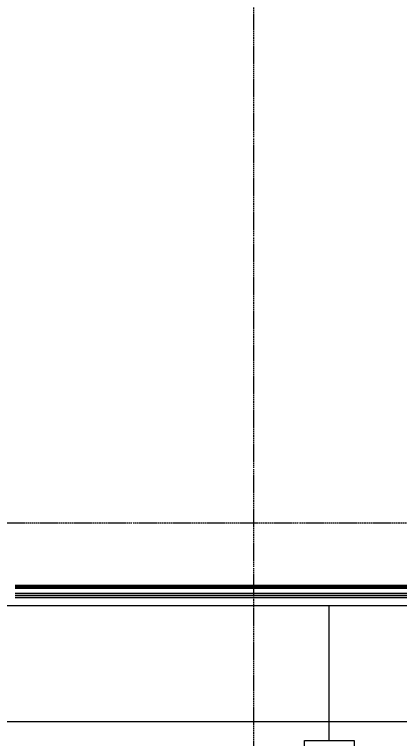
# Model space of a CAD drawing. Extents: x -1439 to 23780, y -1362 to 4476.
# Drawn here: x 13875.4 to 13992, y 279.7 to 499.1 of the extents above; entities that cross this region are included whole.
import ezdxf
from ezdxf.enums import TextEntityAlignment as Align

# ---------------------------------------------------------------- set-up
doc = ezdxf.new("R2010")
doc.units = 0
doc.header["$MEASUREMENT"] = 0
doc.linetypes.add('Audi$0$DASHDOT2', pattern=[0.5, 0.25, -0.125, 0, -0.125])
doc.layers.get('0').update_dxf_attribs({"color": 9, "lineweight": 9})
for name, color, linetype, lineweight in [('Audi$0$06D', 8, 'Continuous', 9), ('Audi$0$10', 8, 'Continuous', 9), ('Audi$0$15', 8, 'Continuous', 9), ('Audi$0$21', 8, 'Continuous', 9), ('Audi$0$22', 8, 'Continuous', 9), ('Audi$0$24', 8, 'Audi$0$DASHDOT2', 9)]:
    doc.layers.add(name, color=color, linetype=linetype, lineweight=lineweight)
doc.styles.add('Audi$0$Arial', font='arial.ttf', dxfattribs={"height": 2.5})

# ---------------------------------------------------------------- blocks, each defined once
blk = doc.blocks.new('Audi$0$0_wallno')
blk.add_lwpolyline([(-7.84, 1.5), (7.942, 1.5), (7.942, -1.5), (-7.84, -1.5)], close=True)
blk.add_lwpolyline([(7.942, 0), (16.132, 0)])
at = {"style": 'Audi$0$Arial'}
blk.add_attdef('GENISLIK', text='', height=2, dxfattribs=at).set_placement((8.442, 0), align=Align.BOTTOM_LEFT)
blk.add_attdef('DUVARNO', text='', height=2, dxfattribs=at).set_placement((0, 0), align=Align.MIDDLE_CENTER)
blk.add_attdef('YUKSEKLIK', text='', height=2, dxfattribs=at).set_placement((8.442, -0.5), align=Align.TOP_LEFT)
blk = doc.blocks.new('Audi$0$KAPI KODLARI 2. KAT')
at = {"layer": 'Audi$0$22'}
ref = blk.add_blockref('Audi$0$0_wallno', (13970.75, 239.34), dxfattribs=dict(at, xscale=5, yscale=5, zscale=5, rotation=90))
ref.add_attrib('DUVARNO', 'AUDI-GC01', dxfattribs={"layer": '0', "height": 10, "rotation": 90, "style": 'Audi$0$Arial'}).set_placement((13970.75, 239.34), align=Align.MIDDLE_CENTER)
blk = doc.blocks.new('*U536')
at = {"layer": 'Audi$0$15'}
for p, q in [((-1.47, -18.95), (-170.3, -18.95)), ((-1.47, -19.35), (-170.3, -19.35)), ((-1.47, -19.42), (-170.3, -19.42)), ((-1.47, -19.82), (-170.3, -19.82)), ((-1.47, -21.42), (-170.3, -21.42)), ((-1.47, -22.02), (-170.3, -22.02)), ((-1.47, -22.1), (-170.3, -22.1)), ((-1.47, -22.7), (-170.3, -22.7))]:
    blk.add_line(p, q, dxfattribs=at)
blk = doc.blocks.new('Audi$0$P-AKS_AUDI')
at = {"layer": 'Audi$0$21', "linetype": 'Audi$0$DASHDOT2'}
blk.add_lwpolyline([(-2664.62, -2580.53), (-2664.62, 1229.1)], dxfattribs=at)
at = {"layer": 'Audi$0$24'}
blk.add_lwpolyline([(-3840, -2440), (360, -2440)], dxfattribs=at)
blk = doc.blocks.new('Audi$0$p-2. kat planı')
at = {"layer": 'Audi$0$06D'}
for points in [[(15478.82, 284.7), (13012.2, 284.7), (13012.2, 1124.03)], [(13047.5, 1124.03), (13047.5, 320), (15478.82, 320)]]:
    blk.add_lwpolyline(points, dxfattribs=at)
at = {"layer": 'Audi$0$10'}
blk.add_blockref('*U536', (14045.83, 345), dxfattribs=at)
at = {"layer": 'Audi$0$24'}
blk.add_blockref('Audi$0$P-AKS_AUDI', (16612.5, 2785), dxfattribs=at)

msp = doc.modelspace()

# ---------------------------------------------------------------- block references
msp.add_blockref('Audi$0$p-2. kat planı', (0, 0))
at = {"layer": 'Audi$0$22'}
msp.add_blockref('Audi$0$KAPI KODLARI 2. KAT', (0, 0), dxfattribs=at)

doc.saveas('drawing.dxf')
